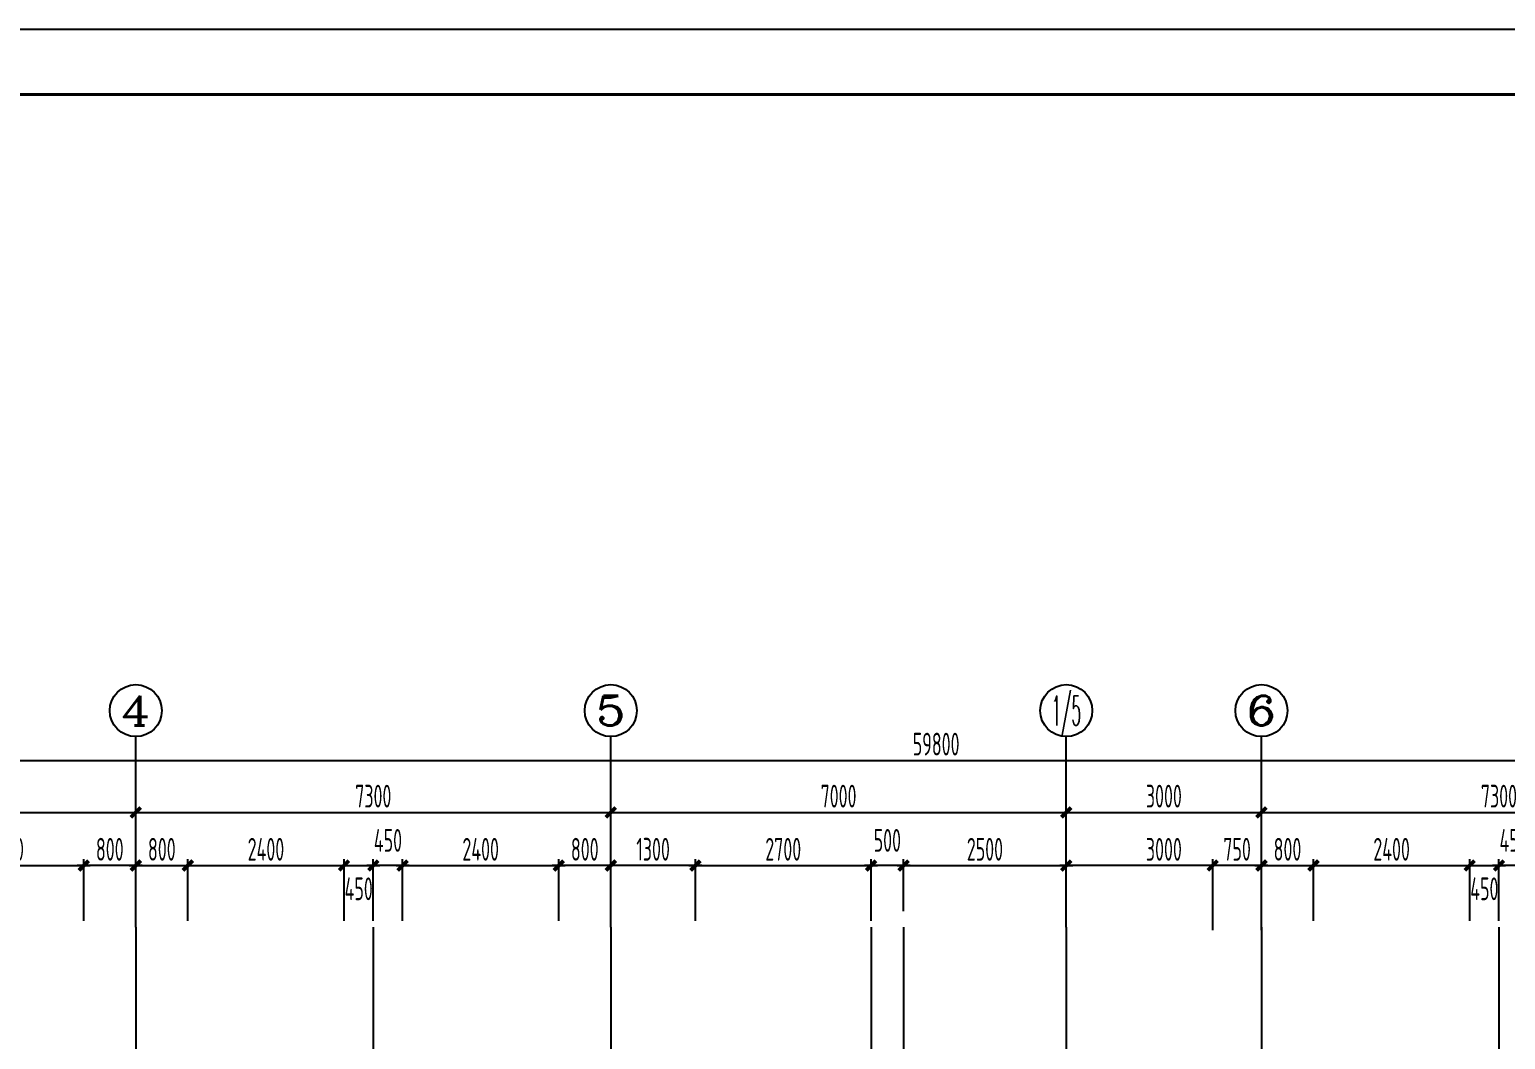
# Model space of a CAD drawing. Extents: x -472319 to -112444, y -516749 to -5704.
# Drawn here: x -286728 to -264044, y -231141 to -215611 of the extents above; entities that cross this region are included whole.
import ezdxf
from ezdxf.enums import TextEntityAlignment as Align

# ---------------------------------------------------------------- set-up
doc = ezdxf.new("R2010")
doc.units = 0
doc.header["$LTSCALE"] = 100
doc.header["$MEASUREMENT"] = 0
doc.linetypes.add('CENTER', pattern=[2, 1.25, -0.25, 0.25, -0.25])
doc.linetypes.add('DOTE', pattern=[2.42, 2, -0.2, 0.02, -0.2])
for name, color, linetype in [('1301', 24, 'Continuous'), ('AXIS', 3, 'Continuous'), ('AXIS_TEXT', 7, 'Continuous'), ('DOTE', 1, 'CENTER'), ('FRAME', 3, 'Continuous'), ('填充', 8, 'Continuous')]:
    doc.layers.add(name, color=color, linetype=linetype)
doc.styles.add('_TCH_AXIS', font='COMPLEX', dxfattribs={"bigfont": 'GBCBIG'})
doc.styles.add('COMPLEX', font='COMPLEX')
doc.styles.add('HZ', font='tssdeng.shx', dxfattribs={"width": 0.6, "height": 350, "bigfont": 'a.shx'})
doc.dimstyles.new('DIMN', dxfattribs={"dimtxt": 350, "dimasz": 150, "dimexe": 100, "dimexo": 100, "dimgap": 75, "dimtad": 1, "dimdec": 0, "dimzin": 0, "dimdsep": 46, "dimtxsty": 'HZ', "dimblk": 'ARCHTICK', "dimcen": 0.09, "dimdle": 100, "dimclrd": 3, "dimclre": 3, "dimclrt": 7, "dimazin": 2, "dimtfac": 1, "dimtdec": 0, "dimtmove": 2, "dimatfit": 3, "dimldrblk": 'ARCHTICK', "dimfxl": 1, "dimtolj": 1, "dimtzin": 0, "dimarcsym": 0})

# ---------------------------------------------------------------- blocks, each defined once
blk = doc.blocks.new('_ArchTick')
at = {"color": 0, "linetype": 'ByBlock', "const_width": 0.4}
blk.add_lwpolyline([(-0.5, -0.5), (0.5, 0.5)], dxfattribs=at)
blk = doc.blocks.new('*D1042')
at = {"layer": 'AXIS', "color": 3, "lineweight": -2, "transparency": 16777216}
for p, q in [((-292494, -227649), (-284994, -227649)), ((-292394, -229315), (-292394, -227549)), ((-285094, -229315), (-285094, -227549))]:
    blk.add_line(p, q, dxfattribs=at)
at = {"layer": 'Defpoints', "color": 0, "transparency": 16777216}
for p in [(-285094, -227649), (-292394, -229415), (-285094, -229415)]:
    blk.add_point(p, dxfattribs=at)
at = {"layer": 'AXIS', "color": 3, "lineweight": -2, "transparency": 16777216, "xscale": 150, "yscale": 150, "zscale": 150, "rotation": 180}
blk.add_blockref('_ArchTick', (-292394, -227649), dxfattribs=at)
at = {"layer": 'AXIS', "color": 3, "lineweight": -2, "transparency": 16777216, "xscale": 150, "yscale": 150, "zscale": 150}
blk.add_blockref('_ArchTick', (-285094, -227649), dxfattribs=at)
at = {"layer": 'AXIS', "color": 7, "transparency": 16777216, "insert": (-288744, -227399), "char_height": 350, "attachment_point": 5, "style": 'HZ'}
blk.add_mtext('\\A1;7300', dxfattribs=at)
blk = doc.blocks.new('*D1043')
at = {"layer": 'AXIS', "color": 3, "lineweight": -2, "transparency": 16777216}
for p, q in [((-285194, -227649), (-277694, -227649)), ((-285094, -229315), (-285094, -227549)), ((-277794, -229315), (-277794, -227549))]:
    blk.add_line(p, q, dxfattribs=at)
at = {"layer": 'Defpoints', "color": 0, "transparency": 16777216}
for p in [(-277794, -227649), (-285094, -229415), (-277794, -229415)]:
    blk.add_point(p, dxfattribs=at)
at = {"layer": 'AXIS', "color": 3, "lineweight": -2, "transparency": 16777216, "xscale": 150, "yscale": 150, "zscale": 150, "rotation": 180}
blk.add_blockref('_ArchTick', (-285094, -227649), dxfattribs=at)
at = {"layer": 'AXIS', "color": 3, "lineweight": -2, "transparency": 16777216, "xscale": 150, "yscale": 150, "zscale": 150}
blk.add_blockref('_ArchTick', (-277794, -227649), dxfattribs=at)
at = {"layer": 'AXIS', "color": 7, "transparency": 16777216, "insert": (-281444, -227399), "char_height": 350, "attachment_point": 5, "style": 'HZ'}
blk.add_mtext('\\A1;7300', dxfattribs=at)
blk = doc.blocks.new('*D1044')
at = {"layer": 'AXIS', "color": 3, "lineweight": -2, "transparency": 16777216}
for p, q in [((-277894, -227649), (-270694, -227649)), ((-277794, -229315), (-277794, -227549)), ((-270794, -229315), (-270794, -227549))]:
    blk.add_line(p, q, dxfattribs=at)
at = {"layer": 'Defpoints', "color": 0, "transparency": 16777216}
for p in [(-270794, -227649), (-277794, -229415), (-270794, -229415)]:
    blk.add_point(p, dxfattribs=at)
at = {"layer": 'AXIS', "color": 3, "lineweight": -2, "transparency": 16777216, "xscale": 150, "yscale": 150, "zscale": 150, "rotation": 180}
blk.add_blockref('_ArchTick', (-277794, -227649), dxfattribs=at)
at = {"layer": 'AXIS', "color": 3, "lineweight": -2, "transparency": 16777216, "xscale": 150, "yscale": 150, "zscale": 150}
blk.add_blockref('_ArchTick', (-270794, -227649), dxfattribs=at)
at = {"layer": 'AXIS', "color": 7, "transparency": 16777216, "insert": (-274294, -227399), "char_height": 350, "attachment_point": 5, "style": 'HZ'}
blk.add_mtext('\\A1;7000', dxfattribs=at)
blk = doc.blocks.new('*D1045')
at = {"layer": 'AXIS', "color": 3, "lineweight": -2, "transparency": 16777216}
for p, q in [((-270894, -227649), (-267694, -227649)), ((-270794, -229315), (-270794, -227549)), ((-267794, -229315), (-267794, -227549))]:
    blk.add_line(p, q, dxfattribs=at)
at = {"layer": 'Defpoints', "color": 0, "transparency": 16777216}
for p in [(-267794, -227649), (-270794, -229415), (-267794, -229415)]:
    blk.add_point(p, dxfattribs=at)
at = {"layer": 'AXIS', "color": 3, "lineweight": -2, "transparency": 16777216, "xscale": 150, "yscale": 150, "zscale": 150, "rotation": 180}
blk.add_blockref('_ArchTick', (-270794, -227649), dxfattribs=at)
at = {"layer": 'AXIS', "color": 3, "lineweight": -2, "transparency": 16777216, "xscale": 150, "yscale": 150, "zscale": 150}
blk.add_blockref('_ArchTick', (-267794, -227649), dxfattribs=at)
at = {"layer": 'AXIS', "color": 7, "transparency": 16777216, "insert": (-269294, -227399), "char_height": 350, "attachment_point": 5, "style": 'HZ'}
blk.add_mtext('\\A1;3000', dxfattribs=at)
blk = doc.blocks.new('*D1046')
at = {"layer": 'AXIS', "color": 3, "lineweight": -2, "transparency": 16777216}
for p, q in [((-267894, -227649), (-260394, -227649)), ((-267794, -229315), (-267794, -227549)), ((-260494, -229315), (-260494, -227549))]:
    blk.add_line(p, q, dxfattribs=at)
at = {"layer": 'Defpoints', "color": 0, "transparency": 16777216}
for p in [(-260494, -227649), (-267794, -229415), (-260494, -229415)]:
    blk.add_point(p, dxfattribs=at)
at = {"layer": 'AXIS', "color": 3, "lineweight": -2, "transparency": 16777216, "xscale": 150, "yscale": 150, "zscale": 150, "rotation": 180}
blk.add_blockref('_ArchTick', (-267794, -227649), dxfattribs=at)
at = {"layer": 'AXIS', "color": 3, "lineweight": -2, "transparency": 16777216, "xscale": 150, "yscale": 150, "zscale": 150}
blk.add_blockref('_ArchTick', (-260494, -227649), dxfattribs=at)
at = {"layer": 'AXIS', "color": 7, "transparency": 16777216, "insert": (-264144, -227399), "char_height": 350, "attachment_point": 5, "style": 'HZ'}
blk.add_mtext('\\A1;7300', dxfattribs=at)
blk = doc.blocks.new('*D1050')
at = {"layer": 'AXIS', "color": 3, "lineweight": -2, "transparency": 16777216}
for p, q in [((-302694, -229315), (-302694, -226749)), ((-242894, -229315), (-242894, -226749)), ((-302794, -226849), (-242794, -226849))]:
    blk.add_line(p, q, dxfattribs=at)
at = {"layer": 'Defpoints', "color": 0, "transparency": 16777216}
for p in [(-242894, -226849), (-302694, -229415), (-242894, -229415)]:
    blk.add_point(p, dxfattribs=at)
at = {"layer": 'AXIS', "color": 3, "lineweight": -2, "transparency": 16777216, "xscale": 150, "yscale": 150, "zscale": 150, "rotation": 180}
blk.add_blockref('_ArchTick', (-302694, -226849), dxfattribs=at)
at = {"layer": 'AXIS', "color": 3, "lineweight": -2, "transparency": 16777216, "xscale": 150, "yscale": 150, "zscale": 150}
blk.add_blockref('_ArchTick', (-242894, -226849), dxfattribs=at)
at = {"layer": 'AXIS', "color": 7, "transparency": 16777216, "insert": (-272794, -226599), "char_height": 350, "attachment_point": 5, "style": 'HZ'}
blk.add_mtext('\\A1;59800', dxfattribs=at)
blk = doc.blocks.new('_AXISO')
blk.add_circle((0, 0), 0.5)
at = {"layer": 'AXIS_TEXT', "style": 'COMPLEX', "width": 1.041667}
blk.add_attdef('A', text='', height=0.56, dxfattribs=at).set_placement((-0.25, -0.28), (0.25, -0.28), align=Align.FIT)
blk = doc.blocks.new('A$C20674F94')
at = {"layer": 'FRAME'}
for p, q in [((84100, 59400), (0, 59400)), ((83100, 58400), (2500, 58400))]:
    blk.add_line(p, q, dxfattribs=at)
at = {"layer": 'FRAME', "const_width": 50}
blk.add_lwpolyline([(2500, 58400), (83100, 58400), (83100, 1000), (2500, 1000), (2500, 58400)], dxfattribs=at)
blk = doc.blocks.new('*D1067')
at = {"layer": '1301', "color": 3, "lineweight": -2, "transparency": 16777216}
for p, q in [((-277794, -229169), (-277794, -228366)), ((-276494, -229169), (-276494, -228366)), ((-276394, -228466), (-277894, -228466))]:
    blk.add_line(p, q, dxfattribs=at)
at = {"layer": 'Defpoints', "color": 0, "transparency": 16777216}
for p in [(-277794, -228466), (-277794, -229269), (-276494, -229269)]:
    blk.add_point(p, dxfattribs=at)
at = {"layer": '1301', "color": 3, "lineweight": -2, "transparency": 16777216, "xscale": 150, "yscale": 150, "zscale": 150, "rotation": 180}
blk.add_blockref('_ArchTick', (-277794, -228466), dxfattribs=at)
at = {"layer": '1301', "color": 3, "lineweight": -2, "transparency": 16777216, "xscale": 150, "yscale": 150, "zscale": 150}
blk.add_blockref('_ArchTick', (-276494, -228466), dxfattribs=at)
at = {"layer": '1301', "color": 7, "transparency": 16777216, "insert": (-277144, -228216), "char_height": 350, "attachment_point": 5, "style": 'HZ'}
blk.add_mtext('\\A1;1300', dxfattribs=at)
blk = doc.blocks.new('*D1068')
at = {"layer": '1301', "color": 3, "lineweight": -2, "transparency": 16777216}
for p, q in [((-273294, -229069), (-273294, -228366)), ((-270794, -229169), (-270794, -228366)), ((-273394, -228466), (-270694, -228466))]:
    blk.add_line(p, q, dxfattribs=at)
at = {"layer": 'Defpoints', "color": 0, "transparency": 16777216}
for p in [(-270794, -228466), (-273294, -229169), (-270794, -229269)]:
    blk.add_point(p, dxfattribs=at)
at = {"layer": '1301', "color": 3, "lineweight": -2, "transparency": 16777216, "xscale": 150, "yscale": 150, "zscale": 150, "rotation": 180}
blk.add_blockref('_ArchTick', (-273294, -228466), dxfattribs=at)
at = {"layer": '1301', "color": 3, "lineweight": -2, "transparency": 16777216, "xscale": 150, "yscale": 150, "zscale": 150}
blk.add_blockref('_ArchTick', (-270794, -228466), dxfattribs=at)
at = {"layer": '1301', "color": 7, "transparency": 16777216, "insert": (-272044, -228216), "char_height": 350, "attachment_point": 5, "style": 'HZ'}
blk.add_mtext('\\A1;2500', dxfattribs=at)
blk = doc.blocks.new('*D1069')
at = {"layer": '1301', "color": 3, "lineweight": -2, "transparency": 16777216}
for p, q in [((-273794, -229169), (-273794, -228366)), ((-273294, -229169), (-273294, -228366)), ((-273194, -228466), (-273894, -228466))]:
    blk.add_line(p, q, dxfattribs=at)
at = {"layer": 'Defpoints', "color": 0, "transparency": 16777216}
for p in [(-273794, -228466), (-273794, -229269), (-273294, -229269)]:
    blk.add_point(p, dxfattribs=at)
at = {"layer": '1301', "color": 3, "lineweight": -2, "transparency": 16777216, "xscale": 150, "yscale": 150, "zscale": 150, "rotation": 180}
blk.add_blockref('_ArchTick', (-273794, -228466), dxfattribs=at)
at = {"layer": '1301', "color": 3, "lineweight": -2, "transparency": 16777216, "xscale": 150, "yscale": 150, "zscale": 150}
blk.add_blockref('_ArchTick', (-273294, -228466), dxfattribs=at)
at = {"layer": '1301', "color": 7, "transparency": 16777216, "insert": (-273544, -228079), "char_height": 350, "attachment_point": 5, "style": 'HZ'}
blk.add_mtext('\\A1;500', dxfattribs=at)
blk = doc.blocks.new('*D1154')
at = {"layer": '1301', "color": 3, "lineweight": -2, "transparency": 16777216}
for p, q in [((-270794, -229315), (-270794, -228367)), ((-267794, -229315), (-267794, -228367)), ((-267694, -228467), (-270894, -228467))]:
    blk.add_line(p, q, dxfattribs=at)
at = {"layer": 'Defpoints', "color": 0, "transparency": 16777216}
for p in [(-270794, -228467), (-270794, -229415), (-267794, -229415)]:
    blk.add_point(p, dxfattribs=at)
at = {"layer": '1301', "color": 3, "lineweight": -2, "transparency": 16777216, "xscale": 150, "yscale": 150, "zscale": 150, "rotation": 180}
blk.add_blockref('_ArchTick', (-270794, -228467), dxfattribs=at)
at = {"layer": '1301', "color": 3, "lineweight": -2, "transparency": 16777216, "xscale": 150, "yscale": 150, "zscale": 150}
blk.add_blockref('_ArchTick', (-267794, -228467), dxfattribs=at)
at = {"layer": '1301', "color": 7, "transparency": 16777216, "insert": (-269294, -228217), "char_height": 350, "attachment_point": 5, "style": 'HZ'}
blk.add_mtext('\\A1;3000', dxfattribs=at)
blk = doc.blocks.new('*D1084')
at = {"layer": '1301', "color": 3, "lineweight": -2, "transparency": 16777216}
for p, q in [((-264144, -229315), (-264144, -228366)), ((-263694, -229315), (-263694, -228366)), ((-263594, -228466), (-264244, -228466))]:
    blk.add_line(p, q, dxfattribs=at)
at = {"layer": 'Defpoints', "color": 0, "transparency": 16777216}
for p in [(-264144, -228466), (-264144, -229415), (-263694, -229415)]:
    blk.add_point(p, dxfattribs=at)
at = {"layer": '1301', "color": 3, "lineweight": -2, "transparency": 16777216, "xscale": 150, "yscale": 150, "zscale": 150, "rotation": 180}
blk.add_blockref('_ArchTick', (-264144, -228466), dxfattribs=at)
at = {"layer": '1301', "color": 3, "lineweight": -2, "transparency": 16777216, "xscale": 150, "yscale": 150, "zscale": 150}
blk.add_blockref('_ArchTick', (-263694, -228466), dxfattribs=at)
at = {"layer": '1301', "color": 7, "transparency": 16777216, "insert": (-263919, -228079), "char_height": 350, "attachment_point": 5, "style": 'HZ'}
blk.add_mtext('\\A1;450', dxfattribs=at)
blk = doc.blocks.new('*D1085')
at = {"layer": '1301', "color": 3, "lineweight": -2, "transparency": 16777216}
for p, q in [((-266994, -229315), (-266994, -228366)), ((-264594, -229315), (-264594, -228366)), ((-267094, -228466), (-264494, -228466))]:
    blk.add_line(p, q, dxfattribs=at)
at = {"layer": 'Defpoints', "color": 0, "transparency": 16777216}
for p in [(-264594, -228466), (-266994, -229415), (-264594, -229415)]:
    blk.add_point(p, dxfattribs=at)
at = {"layer": '1301', "color": 3, "lineweight": -2, "transparency": 16777216, "xscale": 150, "yscale": 150, "zscale": 150, "rotation": 180}
blk.add_blockref('_ArchTick', (-266994, -228466), dxfattribs=at)
at = {"layer": '1301', "color": 3, "lineweight": -2, "transparency": 16777216, "xscale": 150, "yscale": 150, "zscale": 150}
blk.add_blockref('_ArchTick', (-264594, -228466), dxfattribs=at)
at = {"layer": '1301', "color": 7, "transparency": 16777216, "insert": (-265794, -228216), "char_height": 350, "attachment_point": 5, "style": 'HZ'}
blk.add_mtext('\\A1;2400', dxfattribs=at)
blk = doc.blocks.new('*D1086')
at = {"layer": '1301', "color": 3, "lineweight": -2, "transparency": 16777216}
for p, q in [((-267794, -229315), (-267794, -228366)), ((-266994, -229315), (-266994, -228366)), ((-267894, -228466), (-266894, -228466))]:
    blk.add_line(p, q, dxfattribs=at)
at = {"layer": 'Defpoints', "color": 0, "transparency": 16777216}
for p in [(-266994, -228466), (-267794, -229415), (-266994, -229415)]:
    blk.add_point(p, dxfattribs=at)
at = {"layer": '1301', "color": 3, "lineweight": -2, "transparency": 16777216, "xscale": 150, "yscale": 150, "zscale": 150, "rotation": 180}
blk.add_blockref('_ArchTick', (-267794, -228466), dxfattribs=at)
at = {"layer": '1301', "color": 3, "lineweight": -2, "transparency": 16777216, "xscale": 150, "yscale": 150, "zscale": 150}
blk.add_blockref('_ArchTick', (-266994, -228466), dxfattribs=at)
at = {"layer": '1301', "color": 7, "transparency": 16777216, "insert": (-267394, -228216), "char_height": 350, "attachment_point": 5, "style": 'HZ'}
blk.add_mtext('\\A1;800', dxfattribs=at)
blk = doc.blocks.new('*D1087')
at = {"layer": '1301', "color": 3, "lineweight": -2, "transparency": 16777216}
for p, q in [((-264594, -229315), (-264594, -228366)), ((-264144, -229315), (-264144, -228366)), ((-264694, -228466), (-264044, -228466))]:
    blk.add_line(p, q, dxfattribs=at)
at = {"layer": 'Defpoints', "color": 0, "transparency": 16777216}
for p in [(-264144, -228466), (-264594, -229415), (-264144, -229415)]:
    blk.add_point(p, dxfattribs=at)
at = {"layer": '1301', "color": 3, "lineweight": -2, "transparency": 16777216, "xscale": 150, "yscale": 150, "zscale": 150, "rotation": 180}
blk.add_blockref('_ArchTick', (-264594, -228466), dxfattribs=at)
at = {"layer": '1301', "color": 3, "lineweight": -2, "transparency": 16777216, "xscale": 150, "yscale": 150, "zscale": 150}
blk.add_blockref('_ArchTick', (-264144, -228466), dxfattribs=at)
at = {"layer": '1301', "color": 7, "transparency": 16777216, "insert": (-264369, -228824), "char_height": 350, "attachment_point": 5, "style": 'HZ'}
blk.add_mtext('\\A1;450', dxfattribs=at)
blk = doc.blocks.new('*D1089')
at = {"layer": '1301', "color": 3, "lineweight": -2, "transparency": 16777216}
for p, q in [((-278594, -229315), (-278594, -228366)), ((-277794, -229315), (-277794, -228366)), ((-277694, -228466), (-278694, -228466))]:
    blk.add_line(p, q, dxfattribs=at)
at = {"layer": 'Defpoints', "color": 0, "transparency": 16777216}
for p in [(-278594, -228466), (-278594, -229415), (-277794, -229415)]:
    blk.add_point(p, dxfattribs=at)
at = {"layer": '1301', "color": 3, "lineweight": -2, "transparency": 16777216, "xscale": 150, "yscale": 150, "zscale": 150, "rotation": 180}
blk.add_blockref('_ArchTick', (-278594, -228466), dxfattribs=at)
at = {"layer": '1301', "color": 3, "lineweight": -2, "transparency": 16777216, "xscale": 150, "yscale": 150, "zscale": 150}
blk.add_blockref('_ArchTick', (-277794, -228466), dxfattribs=at)
at = {"layer": '1301', "color": 7, "transparency": 16777216, "insert": (-278194, -228216), "char_height": 350, "attachment_point": 5, "style": 'HZ'}
blk.add_mtext('\\A1;800', dxfattribs=at)
blk = doc.blocks.new('*D1090')
at = {"layer": '1301', "color": 3, "lineweight": -2, "transparency": 16777216}
for p, q in [((-281444, -229315), (-281444, -228366)), ((-280994, -229315), (-280994, -228366)), ((-280894, -228466), (-281544, -228466))]:
    blk.add_line(p, q, dxfattribs=at)
at = {"layer": 'Defpoints', "color": 0, "transparency": 16777216}
for p in [(-281444, -228466), (-281444, -229415), (-280994, -229415)]:
    blk.add_point(p, dxfattribs=at)
at = {"layer": '1301', "color": 3, "lineweight": -2, "transparency": 16777216, "xscale": 150, "yscale": 150, "zscale": 150, "rotation": 180}
blk.add_blockref('_ArchTick', (-281444, -228466), dxfattribs=at)
at = {"layer": '1301', "color": 3, "lineweight": -2, "transparency": 16777216, "xscale": 150, "yscale": 150, "zscale": 150}
blk.add_blockref('_ArchTick', (-280994, -228466), dxfattribs=at)
at = {"layer": '1301', "color": 7, "transparency": 16777216, "insert": (-281219, -228079), "char_height": 350, "attachment_point": 5, "style": 'HZ'}
blk.add_mtext('\\A1;450', dxfattribs=at)
blk = doc.blocks.new('*D1091')
at = {"layer": '1301', "color": 3, "lineweight": -2, "transparency": 16777216}
for p, q in [((-284294, -229315), (-284294, -228366)), ((-281894, -229315), (-281894, -228366)), ((-284394, -228466), (-281794, -228466))]:
    blk.add_line(p, q, dxfattribs=at)
at = {"layer": 'Defpoints', "color": 0, "transparency": 16777216}
for p in [(-281894, -228466), (-284294, -229415), (-281894, -229415)]:
    blk.add_point(p, dxfattribs=at)
at = {"layer": '1301', "color": 3, "lineweight": -2, "transparency": 16777216, "xscale": 150, "yscale": 150, "zscale": 150, "rotation": 180}
blk.add_blockref('_ArchTick', (-284294, -228466), dxfattribs=at)
at = {"layer": '1301', "color": 3, "lineweight": -2, "transparency": 16777216, "xscale": 150, "yscale": 150, "zscale": 150}
blk.add_blockref('_ArchTick', (-281894, -228466), dxfattribs=at)
at = {"layer": '1301', "color": 7, "transparency": 16777216, "insert": (-283094, -228216), "char_height": 350, "attachment_point": 5, "style": 'HZ'}
blk.add_mtext('\\A1;2400', dxfattribs=at)
blk = doc.blocks.new('*D1092')
at = {"layer": '1301', "color": 3, "lineweight": -2, "transparency": 16777216}
for p, q in [((-285094, -229315), (-285094, -228366)), ((-284294, -229315), (-284294, -228366)), ((-285194, -228466), (-284194, -228466))]:
    blk.add_line(p, q, dxfattribs=at)
at = {"layer": 'Defpoints', "color": 0, "transparency": 16777216}
for p in [(-284294, -228466), (-285094, -229415), (-284294, -229415)]:
    blk.add_point(p, dxfattribs=at)
at = {"layer": '1301', "color": 3, "lineweight": -2, "transparency": 16777216, "xscale": 150, "yscale": 150, "zscale": 150, "rotation": 180}
blk.add_blockref('_ArchTick', (-285094, -228466), dxfattribs=at)
at = {"layer": '1301', "color": 3, "lineweight": -2, "transparency": 16777216, "xscale": 150, "yscale": 150, "zscale": 150}
blk.add_blockref('_ArchTick', (-284294, -228466), dxfattribs=at)
at = {"layer": '1301', "color": 7, "transparency": 16777216, "insert": (-284694, -228216), "char_height": 350, "attachment_point": 5, "style": 'HZ'}
blk.add_mtext('\\A1;800', dxfattribs=at)
blk = doc.blocks.new('*D1093')
at = {"layer": '1301', "color": 3, "lineweight": -2, "transparency": 16777216}
for p, q in [((-281894, -229315), (-281894, -228366)), ((-281444, -229315), (-281444, -228366)), ((-281994, -228466), (-281344, -228466))]:
    blk.add_line(p, q, dxfattribs=at)
at = {"layer": 'Defpoints', "color": 0, "transparency": 16777216}
for p in [(-281444, -228466), (-281894, -229415), (-281444, -229415)]:
    blk.add_point(p, dxfattribs=at)
at = {"layer": '1301', "color": 3, "lineweight": -2, "transparency": 16777216, "xscale": 150, "yscale": 150, "zscale": 150, "rotation": 180}
blk.add_blockref('_ArchTick', (-281894, -228466), dxfattribs=at)
at = {"layer": '1301', "color": 3, "lineweight": -2, "transparency": 16777216, "xscale": 150, "yscale": 150, "zscale": 150}
blk.add_blockref('_ArchTick', (-281444, -228466), dxfattribs=at)
at = {"layer": '1301', "color": 7, "transparency": 16777216, "insert": (-281669, -228824), "char_height": 350, "attachment_point": 5, "style": 'HZ'}
blk.add_mtext('\\A1;450', dxfattribs=at)
blk = doc.blocks.new('*D1094')
at = {"layer": '1301', "color": 3, "lineweight": -2, "transparency": 16777216}
for p, q in [((-285894, -229315), (-285894, -228366)), ((-285094, -229315), (-285094, -228366)), ((-284994, -228466), (-285994, -228466))]:
    blk.add_line(p, q, dxfattribs=at)
at = {"layer": 'Defpoints', "color": 0, "transparency": 16777216}
for p in [(-285894, -228466), (-285894, -229415), (-285094, -229415)]:
    blk.add_point(p, dxfattribs=at)
at = {"layer": '1301', "color": 3, "lineweight": -2, "transparency": 16777216, "xscale": 150, "yscale": 150, "zscale": 150, "rotation": 180}
blk.add_blockref('_ArchTick', (-285894, -228466), dxfattribs=at)
at = {"layer": '1301', "color": 3, "lineweight": -2, "transparency": 16777216, "xscale": 150, "yscale": 150, "zscale": 150}
blk.add_blockref('_ArchTick', (-285094, -228466), dxfattribs=at)
at = {"layer": '1301', "color": 7, "transparency": 16777216, "insert": (-285494, -228216), "char_height": 350, "attachment_point": 5, "style": 'HZ'}
blk.add_mtext('\\A1;800', dxfattribs=at)
blk = doc.blocks.new('*D1156')
at = {"layer": '1301', "color": 3, "lineweight": -2, "transparency": 16777216}
for p, q in [((-268544, -229461), (-268544, -228366)), ((-267794, -229461), (-267794, -228366)), ((-267694, -228466), (-268644, -228466))]:
    blk.add_line(p, q, dxfattribs=at)
at = {"layer": 'Defpoints', "color": 0, "transparency": 16777216}
for p in [(-268544, -228466), (-268544, -229561), (-267794, -229561)]:
    blk.add_point(p, dxfattribs=at)
at = {"layer": '1301', "color": 3, "lineweight": -2, "transparency": 16777216, "xscale": 150, "yscale": 150, "zscale": 150, "rotation": 180}
blk.add_blockref('_ArchTick', (-268544, -228466), dxfattribs=at)
at = {"layer": '1301', "color": 3, "lineweight": -2, "transparency": 16777216, "xscale": 150, "yscale": 150, "zscale": 150}
blk.add_blockref('_ArchTick', (-267794, -228466), dxfattribs=at)
at = {"layer": '1301', "color": 7, "transparency": 16777216, "insert": (-268169, -228216), "char_height": 350, "attachment_point": 5, "style": 'HZ'}
blk.add_mtext('\\A1;750', dxfattribs=at)
blk = doc.blocks.new('*D1143')
at = {"layer": '1301', "color": 3, "lineweight": -2, "transparency": 16777216}
for p, q in [((-277794, -229169), (-277794, -228366)), ((-276494, -229169), (-276494, -228366)), ((-276394, -228466), (-277894, -228466))]:
    blk.add_line(p, q, dxfattribs=at)
at = {"layer": 'Defpoints', "color": 0, "transparency": 16777216}
for p in [(-277794, -228466), (-277794, -229269), (-276494, -229269)]:
    blk.add_point(p, dxfattribs=at)
at = {"layer": '1301', "color": 3, "lineweight": -2, "transparency": 16777216, "xscale": 150, "yscale": 150, "zscale": 150, "rotation": 180}
blk.add_blockref('_ArchTick', (-277794, -228466), dxfattribs=at)
at = {"layer": '1301', "color": 3, "lineweight": -2, "transparency": 16777216, "xscale": 150, "yscale": 150, "zscale": 150}
blk.add_blockref('_ArchTick', (-276494, -228466), dxfattribs=at)
at = {"layer": '1301', "color": 7, "transparency": 16777216, "insert": (-277144, -228216), "char_height": 350, "attachment_point": 5, "style": 'HZ'}
blk.add_mtext('\\A1;1300', dxfattribs=at)
blk = doc.blocks.new('*D1144')
at = {"layer": '1301', "color": 3, "lineweight": -2, "transparency": 16777216}
for p, q in [((-273794, -229169), (-273794, -228366)), ((-273294, -229169), (-273294, -228366)), ((-273194, -228466), (-273894, -228466))]:
    blk.add_line(p, q, dxfattribs=at)
at = {"layer": 'Defpoints', "color": 0, "transparency": 16777216}
for p in [(-273794, -228466), (-273794, -229269), (-273294, -229269)]:
    blk.add_point(p, dxfattribs=at)
at = {"layer": '1301', "color": 3, "lineweight": -2, "transparency": 16777216, "xscale": 150, "yscale": 150, "zscale": 150, "rotation": 180}
blk.add_blockref('_ArchTick', (-273794, -228466), dxfattribs=at)
at = {"layer": '1301', "color": 3, "lineweight": -2, "transparency": 16777216, "xscale": 150, "yscale": 150, "zscale": 150}
blk.add_blockref('_ArchTick', (-273294, -228466), dxfattribs=at)
at = {"layer": '1301', "color": 7, "transparency": 16777216, "insert": (-273544, -228079), "char_height": 350, "attachment_point": 5, "style": 'HZ'}
blk.add_mtext('\\A1;500', dxfattribs=at)
blk = doc.blocks.new('*D1145')
at = {"layer": '1301', "color": 3, "lineweight": -2, "transparency": 16777216}
for p, q in [((-276494, -229315), (-276494, -228366)), ((-273794, -229315), (-273794, -228366)), ((-276594, -228466), (-273694, -228466))]:
    blk.add_line(p, q, dxfattribs=at)
at = {"layer": 'Defpoints', "color": 0, "transparency": 16777216}
for p in [(-273794, -228466), (-276494, -229415), (-273794, -229415)]:
    blk.add_point(p, dxfattribs=at)
at = {"layer": '1301', "color": 3, "lineweight": -2, "transparency": 16777216, "xscale": 150, "yscale": 150, "zscale": 150, "rotation": 180}
blk.add_blockref('_ArchTick', (-276494, -228466), dxfattribs=at)
at = {"layer": '1301', "color": 3, "lineweight": -2, "transparency": 16777216, "xscale": 150, "yscale": 150, "zscale": 150}
blk.add_blockref('_ArchTick', (-273794, -228466), dxfattribs=at)
at = {"layer": '1301', "color": 7, "transparency": 16777216, "insert": (-275144, -228216), "char_height": 350, "attachment_point": 5, "style": 'HZ'}
blk.add_mtext('\\A1;2700', dxfattribs=at)
blk = doc.blocks.new('*D1256')
at = {"layer": '1301', "color": 3, "lineweight": -2, "transparency": 16777216}
for p, q in [((-280994, -229315), (-280994, -228366)), ((-278594, -229315), (-278594, -228366)), ((-281094, -228466), (-278494, -228466))]:
    blk.add_line(p, q, dxfattribs=at)
at = {"layer": 'Defpoints', "color": 0, "transparency": 16777216}
for p in [(-278594, -228466), (-280994, -229415), (-278594, -229415)]:
    blk.add_point(p, dxfattribs=at)
at = {"layer": '1301', "color": 3, "lineweight": -2, "transparency": 16777216, "xscale": 150, "yscale": 150, "zscale": 150, "rotation": 180}
blk.add_blockref('_ArchTick', (-280994, -228466), dxfattribs=at)
at = {"layer": '1301', "color": 3, "lineweight": -2, "transparency": 16777216, "xscale": 150, "yscale": 150, "zscale": 150}
blk.add_blockref('_ArchTick', (-278594, -228466), dxfattribs=at)
at = {"layer": '1301', "color": 7, "transparency": 16777216, "insert": (-279794, -228216), "char_height": 350, "attachment_point": 5, "style": 'HZ'}
blk.add_mtext('\\A1;2400', dxfattribs=at)
blk = doc.blocks.new('*D1258')
at = {"layer": '1301', "color": 3, "lineweight": -2, "transparency": 16777216}
for p, q in [((-288294, -229315), (-288294, -228366)), ((-285894, -229315), (-285894, -228366)), ((-288394, -228466), (-285794, -228466))]:
    blk.add_line(p, q, dxfattribs=at)
at = {"layer": 'Defpoints', "color": 0, "transparency": 16777216}
for p in [(-285894, -228466), (-288294, -229415), (-285894, -229415)]:
    blk.add_point(p, dxfattribs=at)
at = {"layer": '1301', "color": 3, "lineweight": -2, "transparency": 16777216, "xscale": 150, "yscale": 150, "zscale": 150, "rotation": 180}
blk.add_blockref('_ArchTick', (-288294, -228466), dxfattribs=at)
at = {"layer": '1301', "color": 3, "lineweight": -2, "transparency": 16777216, "xscale": 150, "yscale": 150, "zscale": 150}
blk.add_blockref('_ArchTick', (-285894, -228466), dxfattribs=at)
at = {"layer": '1301', "color": 7, "transparency": 16777216, "insert": (-287094, -228216), "char_height": 350, "attachment_point": 5, "style": 'HZ'}
blk.add_mtext('\\A1;2400', dxfattribs=at)

msp = doc.modelspace()

# ---------------------------------------------------------------- linework, layer by layer
at = {"layer": 'AXIS'}
for p, q in [((-285093.829, -229415.242), (-285093.829, -226484.447)), ((-277793.829, -229415.242), (-277793.829, -226484.447)), ((-270793.829, -229415.242), (-270793.829, -226484.447)), ((-267793.829, -229415.242), (-267793.829, -226484.447))]:
    msp.add_line(p, q, dxfattribs=at)
at = {"layer": 'DOTE', "linetype": 'DOTE', "ltscale": 10}
for p, q in [((-285093.829, -229415.242), (-285093.829, -251565.282)), ((-281443.829, -229415.242), (-281443.829, -251565.282)), ((-277793.829, -229415.242), (-277793.829, -251565.282)), ((-273793.829, -229415.242), (-273793.829, -232584.89)), ((-273293.829, -229415.242), (-273293.829, -238834.89)), ((-270793.829, -229415.242), (-270793.829, -238834.89)), ((-267793.829, -229415.242), (-267793.829, -251565.282)), ((-264143.829, -229415.242), (-264143.829, -251565.282))]:
    msp.add_line(p, q, dxfattribs=at)

# ---------------------------------------------------------------- block references
at = {"layer": 'AXIS'}
ref = msp.add_blockref('_AXISO', (-285093.829, -226084.447), dxfattribs=dict(at, xscale=800, yscale=800, zscale=800))
ref.add_attrib('A', '4', dxfattribs={"layer": 'AXIS_TEXT', "height": 452.548, "style": '_TCH_AXIS', "width": 1.3125}).set_placement((-285320.103, -226310.721), (-284867.554, -226310.721), align=Align.FIT)
ref = msp.add_blockref('_AXISO', (-277793.829, -226084.447), dxfattribs=dict(at, xscale=800, yscale=800, zscale=800))
ref.add_attrib('A', '5', dxfattribs={"layer": 'AXIS_TEXT', "height": 452.548, "style": '_TCH_AXIS', "width": 1.5}).set_placement((-278020.103, -226310.721), (-277567.554, -226310.721), align=Align.FIT)
ref = msp.add_blockref('_AXISO', (-270793.829, -226084.447), dxfattribs=dict(at, xscale=800, yscale=800, zscale=800))
ref.add_attrib('A', '1/5', dxfattribs={"layer": 'AXIS_TEXT', "height": 452.5483, "style": '_TCH_AXIS', "width": 0.411765}).set_placement((-271020.103, -226310.721), (-270567.554, -226310.721), align=Align.FIT)
ref = msp.add_blockref('_AXISO', (-267793.829, -226084.447), dxfattribs=dict(at, xscale=800, yscale=800, zscale=800))
ref.add_attrib('A', '6', dxfattribs={"layer": 'AXIS_TEXT', "height": 452.548, "style": '_TCH_AXIS', "width": 1.5}).set_placement((-268020.103, -226310.721), (-267567.554, -226310.721), align=Align.FIT)
at = {"layer": '填充'}
msp.add_blockref('A$C20674F94', (-311995, -275010.5), dxfattribs=at)

# ---------------------------------------------------------------- dimensions: what is measured, and where the dimension line sits
at = {"layer": '1301', "color": 7}
for base, p1, p2, picture, middle in [((-281443.829, -228466.5), (-280993.829, -229415.242), (-281443.829, -229415.242), '*D1090', (-281218.829, -228079)), ((-273793.829, -228466.5), (-273293.829, -229269.242), (-273793.829, -229269.242), '*D1069', (-273543.829, -228079)), ((-273793.829, -228466.5), (-273293.829, -229269.242), (-273793.829, -229269.242), '*D1144', (-273543.829, -228079)), ((-264143.829, -228466.5), (-263693.829, -229415.242), (-264143.829, -229415.242), '*D1084', (-263918.829, -228079)), ((-285893.829, -228466.5), (-285093.829, -229415.242), (-285893.829, -229415.242), '*D1094', (-285493.829, -228216.5)), ((-278593.829, -228466.5), (-277793.829, -229415.242), (-278593.829, -229415.242), '*D1089', (-278193.829, -228216.5)), ((-277793.829, -228466.5), (-276493.829, -229269.242), (-277793.829, -229269.242), '*D1067', (-277143.829, -228216.5)), ((-277793.829, -228466.5), (-276493.829, -229269.242), (-277793.829, -229269.242), '*D1143', (-277143.829, -228216.5)), ((-273793.829, -228466.5), (-276493.829, -229415.242), (-273793.829, -229415.242), '*D1145', (-275143.829, -228216.5)), ((-270793.829, -228466.5), (-273293.829, -229169.242), (-270793.829, -229269.242), '*D1068', (-272043.829, -228216.5)), ((-270793.829, -228466.5), (-267793.829, -229415.242), (-270793.829, -229415.242), '*D1154', (-269293.829, -228216.5)), ((-268543.829, -228466.5), (-267793.829, -229561), (-268543.829, -229561), '*D1156', (-268168.829, -228216.5))]:
    dim = msp.add_linear_dim(base=base, p1=p1, p2=p2, dimstyle='DIMN', override={"dimfxl": 100}, dxfattribs=at)
    dim.commit()
    dim.dimension.update_dxf_attribs({"geometry": picture, "text_midpoint": middle})
for base, p1, p2, picture, middle in [((-285893.829, -228466.5), (-288293.829, -229415.242), (-285893.829, -229415.242), '*D1258', (-287093.829, -228216.5)), ((-284293.829, -228466.5), (-285093.829, -229415.242), (-284293.829, -229415.242), '*D1092', (-284693.829, -228216.5)), ((-281893.829, -228466.5), (-284293.829, -229415.242), (-281893.829, -229415.242), '*D1091', (-283093.829, -228216.5)), ((-278593.829, -228466.5), (-280993.829, -229415.242), (-278593.829, -229415.242), '*D1256', (-279793.829, -228216.5)), ((-266993.829, -228466.5), (-267793.829, -229415.242), (-266993.829, -229415.242), '*D1086', (-267393.829, -228216.5)), ((-264593.829, -228466.5), (-266993.829, -229415.242), (-264593.829, -229415.242), '*D1085', (-265793.829, -228216.5))]:
    dim = msp.add_linear_dim(base=base, p1=p1, p2=p2, angle=180, dimstyle='DIMN', override={"dimfxl": 100}, dxfattribs=at)
    dim.commit()
    dim.dimension.update_dxf_attribs({"geometry": picture, "text_midpoint": middle})
for base, p1, p2, picture, middle in [((-281443.829, -228466.5), (-281893.829, -229415.242), (-281443.829, -229415.242), '*D1093', (-281668.829, -228824.5)), ((-264143.829, -228466.5), (-264593.829, -229415.242), (-264143.829, -229415.242), '*D1087', (-264368.829, -228824.5))]:
    dim = msp.add_linear_dim(base=base, p1=p1, p2=p2, angle=180, dimstyle='DIMN', override={"dimfxl": 100}, dxfattribs=at)
    dim.commit()
    dim.dimension.update_dxf_attribs({"geometry": picture, "text_midpoint": middle, "dimtype": 160})
at = {"layer": 'AXIS'}
for p1, p2, distance, picture, middle in [((-302693.829, -229415.242), (-242893.829, -229415.242), 2566.5, '*D1050', (-272793.829, -226598.742)), ((-292393.829, -229415.242), (-285093.829, -229415.242), 1766.5, '*D1042', (-288743.829, -227398.742)), ((-285093.829, -229415.242), (-277793.829, -229415.242), 1766.5, '*D1043', (-281443.829, -227398.742)), ((-277793.829, -229415.242), (-270793.829, -229415.242), 1766.5, '*D1044', (-274293.829, -227398.742)), ((-270793.829, -229415.242), (-267793.829, -229415.242), 1766.5, '*D1045', (-269293.829, -227398.742)), ((-267793.829, -229415.242), (-260493.829, -229415.242), 1766.5, '*D1046', (-264143.829, -227398.742))]:
    dim = msp.add_aligned_dim(p1=p1, p2=p2, distance=distance, dimstyle='DIMN', dxfattribs=at)
    dim.commit()
    dim.dimension.update_dxf_attribs({"geometry": picture, "text_midpoint": middle})

doc.saveas('drawing.dxf')
